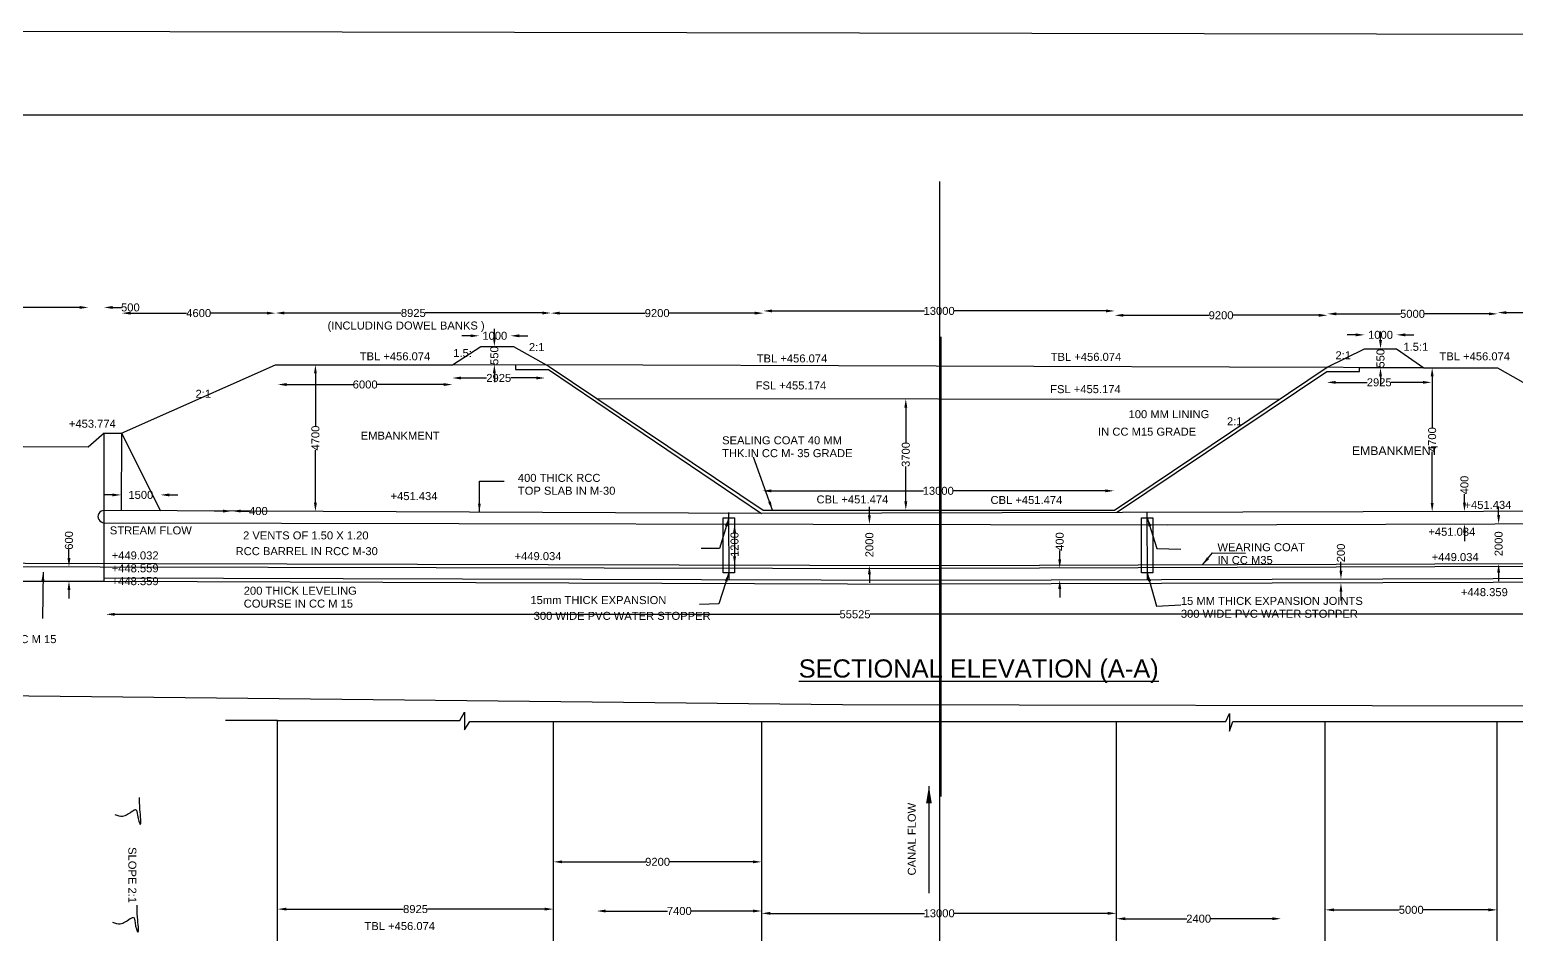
# Model space of a CAD drawing. Header units: millimetres. Extents: x -53233927 to -53208033, y 22136819 to 22151736.
# Drawn here: x -53228275 to -53218057, y 22145516 to 22151736 of the extents above; entities that cross this region are included whole.
import ezdxf

# ---------------------------------------------------------------- set-up
doc = ezdxf.new("R2010")
doc.units = ezdxf.units.MM
doc.header["$MEASUREMENT"] = 0
doc.header["$XCLIPFRAME"] = 0
doc.header["$PDMODE"] = 32
doc.header["$PDSIZE"] = 70
for name, color, linetype in [('DIMENSION', 7, 'Continuous'), ('DIMENSIONS', 7, 'Continuous'), ('DRAWING', 2, 'Continuous'), ('REF', 22, 'Continuous'), ('TEXT', 1, 'Continuous')]:
    doc.layers.add(name, color=color, linetype=linetype)
doc.styles.get("Standard").update_dxf_attribs({"font": 'arial.ttf', "height": 55})
doc.dimstyles.get("Standard").update_dxf_attribs({"dimtxt": 60, "dimasz": 60, "dimexe": 0.18, "dimexo": 0.0625, "dimgap": 0.09, "dimtad": 0, "dimdec": 0, "dimzin": 0, "dimdsep": 46, "dimtxsty": 'Standard', "dimcen": 0.09, "dimse1": 1, "dimse2": 1, "dimadec": 0, "dimazin": 0, "dimtfac": 1, "dimtdec": 0, "dimtofl": 0, "dimtmove": 0, "dimatfit": 3, "dimfxl": 1, "dimtolj": 1, "dimtzin": 0, "dimarcsym": 0})
picture_1 = doc.add_image_def('image1.jpg', size_in_pixel=(7168, 4116))

# ---------------------------------------------------------------- blocks, each defined once
blk = doc.blocks.new('*D55')
at = {"layer": 'Defpoints', "color": 0, "transparency": 16777216}
for p in [(-53227872, 22149826), (-53230104, 22148876), (-53227872, 22148865)]:
    blk.add_point(p, dxfattribs=at)
at = {"layer": 'DIMENSIONS', "color": 0, "lineweight": -2, "transparency": 16777216}
for p, q in [((-53230044, 22149826), (-53229089, 22149826)), ((-53227932, 22149826), (-53228887, 22149826))]:
    blk.add_line(p, q, dxfattribs=at)
at = {"layer": 'DIMENSIONS', "color": 0, "transparency": 16777216}
for points in [[(-53230044, 22149836), (-53230044, 22149816), (-53230104, 22149826)], [(-53227932, 22149836), (-53227932, 22149816), (-53227872, 22149826)]]:
    blk.add_solid(points, dxfattribs=at)
at = {"layer": 'DIMENSIONS', "color": 0, "transparency": 16777216, "insert": (-53228988, 22149826), "char_height": 55, "attachment_point": 5}
blk.add_mtext('\\A1;16200', dxfattribs=at)
blk = doc.blocks.new('*D56')
at = {"layer": 'Defpoints', "color": 0, "transparency": 16777216}
for p in [(-53227764, 22149826), (-53227764, 22148961), (-53227872, 22148865)]:
    blk.add_point(p, dxfattribs=at)
at = {"layer": 'DIMENSIONS', "color": 0, "lineweight": -2, "transparency": 16777216}
for p, q in [((-53227932, 22149826), (-53227992, 22149826)), ((-53227704, 22149826), (-53227644, 22149826))]:
    blk.add_line(p, q, dxfattribs=at)
at = {"layer": 'DIMENSIONS', "color": 0, "transparency": 16777216}
for points in [[(-53227932, 22149836), (-53227932, 22149816), (-53227872, 22149826)], [(-53227704, 22149836), (-53227704, 22149816), (-53227764, 22149826)]]:
    blk.add_solid(points, dxfattribs=at)
at = {"layer": 'DIMENSIONS', "color": 0, "transparency": 16777216, "insert": (-53227583, 22149826), "char_height": 55, "attachment_point": 5}
blk.add_mtext('\\A1;500', dxfattribs=at)
blk = doc.blocks.new('*D57')
at = {"layer": 'Defpoints', "color": 0, "transparency": 16777216}
for p in [(-53227642, 22149795.5), (-53226584.5, 22149802.5), (-53226584.5, 22149787)]:
    blk.add_point(p, dxfattribs=at)
at = {"layer": 'DIMENSIONS', "color": 0, "lineweight": -2, "transparency": 16777216}
for p, q in [((-53227582, 22149787), (-53227196.47779, 22149787)), ((-53226644.5, 22149787), (-53227030.02221, 22149787))]:
    blk.add_line(p, q, dxfattribs=at)
at = {"layer": 'DIMENSIONS', "color": 0, "transparency": 16777216}
for points in [[(-53227582, 22149797), (-53227582, 22149777), (-53227642, 22149787)], [(-53226644.5, 22149797), (-53226644.5, 22149777), (-53226584.5, 22149787)]]:
    blk.add_solid(points, dxfattribs=at)
at = {"layer": 'DIMENSIONS', "color": 0, "transparency": 16777216, "insert": (-53227113.25, 22149787), "char_height": 55, "attachment_point": 5}
blk.add_mtext('\\A1;4600', dxfattribs=at)
blk = doc.blocks.new('*D58')
at = {"layer": 'Defpoints', "color": 0, "transparency": 16777216}
for p in [(-53226584, 22149787), (-53224692, 22149788), (-53224692, 22149787)]:
    blk.add_point(p, dxfattribs=at)
at = {"layer": 'DIMENSIONS', "color": 0, "lineweight": -2, "transparency": 16777216}
for p, q in [((-53226524, 22149788), (-53225721, 22149788)), ((-53224752, 22149788), (-53225556, 22149788))]:
    blk.add_line(p, q, dxfattribs=at)
at = {"layer": 'DIMENSIONS', "color": 0, "transparency": 16777216}
for points in [[(-53226524, 22149798), (-53226524, 22149778), (-53226584, 22149788)], [(-53224752, 22149798), (-53224752, 22149778), (-53224692, 22149788)]]:
    blk.add_solid(points, dxfattribs=at)
at = {"layer": 'DIMENSIONS', "color": 0, "transparency": 16777216, "insert": (-53225638, 22149788), "char_height": 55, "attachment_point": 5}
blk.add_mtext('\\A1;8925', dxfattribs=at)
blk = doc.blocks.new('*D59')
at = {"layer": 'Defpoints', "color": 0, "transparency": 16777216}
for p in [(-53224692, 22149788), (-53223232, 22149788), (-53223232, 22149787)]:
    blk.add_point(p, dxfattribs=at)
at = {"layer": 'DIMENSIONS', "color": 0, "lineweight": -2, "transparency": 16777216}
for p, q in [((-53224632, 22149787), (-53224044, 22149787)), ((-53223292, 22149787), (-53223880, 22149787))]:
    blk.add_line(p, q, dxfattribs=at)
at = {"layer": 'DIMENSIONS', "color": 0, "transparency": 16777216}
for points in [[(-53224632, 22149797), (-53224632, 22149777), (-53224692, 22149787)], [(-53223292, 22149797), (-53223292, 22149777), (-53223232, 22149787)]]:
    blk.add_solid(points, dxfattribs=at)
at = {"layer": 'DIMENSIONS', "color": 0, "transparency": 16777216, "insert": (-53223962, 22149787), "char_height": 55, "attachment_point": 5}
blk.add_mtext('\\A1;9200', dxfattribs=at)
blk = doc.blocks.new('*D60')
at = {"layer": 'Defpoints', "color": 0, "transparency": 16777216}
for p in [(-53223232, 22149788), (-53220817, 22149802), (-53220817, 22149796)]:
    blk.add_point(p, dxfattribs=at)
at = {"layer": 'DIMENSIONS', "color": 0, "lineweight": -2, "transparency": 16777216}
for p, q in [((-53223172, 22149802), (-53222125, 22149802)), ((-53220877, 22149802), (-53221924, 22149802))]:
    blk.add_line(p, q, dxfattribs=at)
at = {"layer": 'DIMENSIONS', "color": 0, "transparency": 16777216}
for points in [[(-53223172, 22149812), (-53223172, 22149792), (-53223232, 22149802)], [(-53220877, 22149812), (-53220877, 22149792), (-53220817, 22149802)]]:
    blk.add_solid(points, dxfattribs=at)
at = {"layer": 'DIMENSIONS', "color": 0, "transparency": 16777216, "insert": (-53222024, 22149802), "char_height": 55, "attachment_point": 5}
blk.add_mtext('\\A1;13000', dxfattribs=at)
blk = doc.blocks.new('*D61')
at = {"layer": 'Defpoints', "color": 0, "transparency": 16777216}
for p in [(-53220817, 22149802), (-53219354, 22149802), (-53219354, 22149772)]:
    blk.add_point(p, dxfattribs=at)
at = {"layer": 'DIMENSIONS', "color": 0, "lineweight": -2, "transparency": 16777216}
for p, q in [((-53220757, 22149772), (-53220168, 22149772)), ((-53219414, 22149772), (-53220003, 22149772))]:
    blk.add_line(p, q, dxfattribs=at)
at = {"layer": 'DIMENSIONS', "color": 0, "transparency": 16777216}
for points in [[(-53220757, 22149782), (-53220757, 22149762), (-53220817, 22149772)], [(-53219414, 22149782), (-53219414, 22149762), (-53219354, 22149772)]]:
    blk.add_solid(points, dxfattribs=at)
at = {"layer": 'DIMENSIONS', "color": 0, "transparency": 16777216, "insert": (-53220086, 22149772), "char_height": 55, "attachment_point": 5}
blk.add_mtext('\\A1;9200', dxfattribs=at)
blk = doc.blocks.new('*D62')
at = {"layer": 'Defpoints', "color": 0, "transparency": 16777216}
for p in [(-53219354, 22149772), (-53218185, 22149782), (-53218185, 22149772)]:
    blk.add_point(p, dxfattribs=at)
at = {"layer": 'DIMENSIONS', "color": 0, "lineweight": -2, "transparency": 16777216}
for p, q in [((-53219294, 22149782), (-53218852, 22149782)), ((-53218245, 22149782), (-53218687, 22149782))]:
    blk.add_line(p, q, dxfattribs=at)
at = {"layer": 'DIMENSIONS', "color": 0, "transparency": 16777216}
for points in [[(-53219294, 22149792), (-53219294, 22149772), (-53219354, 22149782)], [(-53218245, 22149792), (-53218245, 22149772), (-53218185, 22149782)]]:
    blk.add_solid(points, dxfattribs=at)
at = {"layer": 'DIMENSIONS', "color": 0, "transparency": 16777216, "insert": (-53218770, 22149782), "char_height": 55, "attachment_point": 5}
blk.add_mtext('\\A1;5000', dxfattribs=at)
blk = doc.blocks.new('*D63')
at = {"layer": 'Defpoints', "color": 0, "transparency": 16777216}
for p in [(-53217577.5, 22149790.5), (-53218185, 22149782), (-53217577.5, 22149782)]:
    blk.add_point(p, dxfattribs=at)
at = {"layer": 'DIMENSIONS', "color": 0, "lineweight": -2, "transparency": 16777216}
for p, q in [((-53218125, 22149790.5), (-53217964.47779, 22149790.5)), ((-53217637.5, 22149790.5), (-53217798.02221, 22149790.5))]:
    blk.add_line(p, q, dxfattribs=at)
at = {"layer": 'DIMENSIONS', "color": 0, "transparency": 16777216}
for points in [[(-53218125, 22149800.5), (-53218125, 22149780.5), (-53218185, 22149790.5)], [(-53217637.5, 22149800.5), (-53217637.5, 22149780.5), (-53217577.5, 22149790.5)]]:
    blk.add_solid(points, dxfattribs=at)
at = {"layer": 'DIMENSIONS', "color": 0, "transparency": 16777216, "insert": (-53217881.25, 22149790.5), "char_height": 55, "attachment_point": 5}
blk.add_mtext('\\A1;4600', dxfattribs=at)
blk = doc.blocks.new('*D67')
at = {"layer": 'Defpoints', "color": 0, "transparency": 16777216}
for p in [(-53219358, 22149386), (-53218639, 22149386), (-53218639, 22149311)]:
    blk.add_point(p, dxfattribs=at)
at = {"layer": 'DIMENSIONS', "color": 0, "lineweight": -2, "transparency": 16777216}
for p, q in [((-53219298, 22149311), (-53219082, 22149311)), ((-53218699, 22149311), (-53218916, 22149311))]:
    blk.add_line(p, q, dxfattribs=at)
at = {"layer": 'DIMENSIONS', "color": 0, "transparency": 16777216}
for points in [[(-53219298, 22149321), (-53219298, 22149301), (-53219358, 22149311)], [(-53218699, 22149321), (-53218699, 22149301), (-53218639, 22149311)]]:
    blk.add_solid(points, dxfattribs=at)
at = {"layer": 'DIMENSIONS', "color": 0, "transparency": 16777216, "insert": (-53218999, 22149311), "char_height": 55, "attachment_point": 5}
blk.add_mtext('\\A1;2925', dxfattribs=at)
blk = doc.blocks.new('*D68')
at = {"layer": 'Defpoints', "color": 0, "transparency": 16777216}
for p in [(-53218990, 22149541.5), (-53218990, 22149411.5), (-53218990, 22149411.5)]:
    blk.add_point(p, dxfattribs=at)
at = {"layer": 'DIMENSIONS', "color": 0, "lineweight": -2, "transparency": 16777216}
for p, q in [((-53218990, 22149601.5), (-53218990, 22149661.5)), ((-53218990, 22149351.5), (-53218990, 22149291.5))]:
    blk.add_line(p, q, dxfattribs=at)
at = {"layer": 'DIMENSIONS', "color": 0, "transparency": 16777216}
for points in [[(-53219000, 22149601.5), (-53218980, 22149601.5), (-53218990, 22149541.5)], [(-53219000, 22149351.5), (-53218980, 22149351.5), (-53218990, 22149411.5)]]:
    blk.add_solid(points, dxfattribs=at)
at = {"layer": 'DIMENSIONS', "color": 0, "transparency": 16777216, "insert": (-53218990, 22149476.5), "char_height": 55, "attachment_point": 5, "rotation": 90}
blk.add_mtext('\\A1;550', dxfattribs=at)
blk = doc.blocks.new('*D69')
at = {"layer": 'Defpoints', "color": 0, "transparency": 16777216}
for p in [(-53218880, 22149637.5), (-53219100, 22149541.5), (-53218880, 22149541.5)]:
    blk.add_point(p, dxfattribs=at)
at = {"layer": 'DIMENSIONS', "color": 0, "lineweight": -2, "transparency": 16777216}
for p, q in [((-53219160, 22149637.5), (-53219220, 22149637.5)), ((-53218820, 22149637.5), (-53218760, 22149637.5))]:
    blk.add_line(p, q, dxfattribs=at)
at = {"layer": 'DIMENSIONS', "color": 0, "transparency": 16777216}
for points in [[(-53219160, 22149647.5), (-53219160, 22149627.5), (-53219100, 22149637.5)], [(-53218820, 22149647.5), (-53218820, 22149627.5), (-53218880, 22149637.5)]]:
    blk.add_solid(points, dxfattribs=at)
at = {"layer": 'DIMENSIONS', "color": 0, "transparency": 16777216, "insert": (-53218990, 22149637.5), "char_height": 55, "attachment_point": 5}
blk.add_mtext('\\A1;1000', dxfattribs=at)
blk = doc.blocks.new('*D70')
at = {"layer": 'Defpoints', "color": 0, "transparency": 16777216}
for p in [(-53218638, 22149412), (-53218635, 22148422), (-53218635, 22148422)]:
    blk.add_point(p, dxfattribs=at)
at = {"layer": 'DIMENSIONS', "color": 0, "lineweight": -2, "transparency": 16777216}
for p, q in [((-53218635, 22149352), (-53218635, 22149000)), ((-53218635, 22148482), (-53218635, 22148834))]:
    blk.add_line(p, q, dxfattribs=at)
at = {"layer": 'DIMENSIONS', "color": 0, "transparency": 16777216}
for points in [[(-53218645, 22149352), (-53218625, 22149352), (-53218635, 22149412)], [(-53218645, 22148482), (-53218625, 22148482), (-53218635, 22148422)]]:
    blk.add_solid(points, dxfattribs=at)
at = {"layer": 'DIMENSIONS', "color": 0, "transparency": 16777216, "insert": (-53218635, 22148917), "char_height": 55, "attachment_point": 5, "rotation": 90}
blk.add_mtext('\\A1;4700', dxfattribs=at)
blk = doc.blocks.new('*D71')
at = {"layer": 'Defpoints', "color": 0, "transparency": 16777216}
for p in [(-53218413, 22148423), (-53218413, 22148423), (-53218410, 22148338)]:
    blk.add_point(p, dxfattribs=at)
at = {"layer": 'DIMENSIONS', "color": 0, "lineweight": -2, "transparency": 16777216}
for p, q in [((-53218413, 22148483), (-53218413, 22148543)), ((-53218413, 22148278), (-53218413, 22148218))]:
    blk.add_line(p, q, dxfattribs=at)
at = {"layer": 'DIMENSIONS', "color": 0, "transparency": 16777216}
for points in [[(-53218423, 22148483), (-53218403, 22148483), (-53218413, 22148423)], [(-53218423, 22148278), (-53218403, 22148278), (-53218413, 22148338)]]:
    blk.add_solid(points, dxfattribs=at)
at = {"layer": 'DIMENSIONS', "color": 0, "transparency": 16777216, "insert": (-53218413, 22148605), "char_height": 55, "attachment_point": 5, "rotation": 90}
blk.add_mtext('\\A1;400', dxfattribs=at)
blk = doc.blocks.new('*D72')
at = {"layer": 'Defpoints', "color": 0, "transparency": 16777216}
for p in [(-53218171, 22148338), (-53218178, 22148063), (-53218170, 22148063)]:
    blk.add_point(p, dxfattribs=at)
at = {"layer": 'DIMENSIONS', "color": 0, "lineweight": -2, "transparency": 16777216}
for p, q in [((-53218178, 22148398), (-53218178, 22148458)), ((-53218178, 22148003), (-53218178, 22147943))]:
    blk.add_line(p, q, dxfattribs=at)
at = {"layer": 'DIMENSIONS', "color": 0, "transparency": 16777216}
for points in [[(-53218188, 22148398), (-53218168, 22148398), (-53218178, 22148338)], [(-53218188, 22148003), (-53218168, 22148003), (-53218178, 22148063)]]:
    blk.add_solid(points, dxfattribs=at)
at = {"layer": 'DIMENSIONS', "color": 0, "transparency": 16777216, "insert": (-53218178, 22148201), "char_height": 55, "attachment_point": 5, "rotation": 90}
blk.add_mtext('\\A1;2000', dxfattribs=at)
blk = doc.blocks.new('*D80')
at = {"layer": 'Defpoints', "color": 0, "transparency": 16777216}
for p in [(-53219262, 22147957), (-53219262, 22147957), (-53219261, 22147932)]:
    blk.add_point(p, dxfattribs=at)
at = {"layer": 'DIMENSIONS', "color": 0, "lineweight": -2, "transparency": 16777216}
for p, q in [((-53219262, 22148017), (-53219262, 22148077)), ((-53219262, 22147872), (-53219262, 22147812))]:
    blk.add_line(p, q, dxfattribs=at)
at = {"layer": 'DIMENSIONS', "color": 0, "transparency": 16777216}
for points in [[(-53219272, 22148017), (-53219252, 22148017), (-53219262, 22147957)], [(-53219272, 22147872), (-53219252, 22147872), (-53219262, 22147932)]]:
    blk.add_solid(points, dxfattribs=at)
at = {"layer": 'DIMENSIONS', "color": 0, "transparency": 16777216, "insert": (-53219262, 22148138), "char_height": 55, "attachment_point": 5, "rotation": 90}
blk.add_mtext('\\A1;200', dxfattribs=at)
blk = doc.blocks.new('*D81')
at = {"layer": 'Defpoints', "color": 0, "transparency": 16777216}
for p in [(-53221205, 22148034), (-53221205, 22147951), (-53221195, 22148034)]:
    blk.add_point(p, dxfattribs=at)
at = {"layer": 'DIMENSIONS', "color": 0, "lineweight": -2, "transparency": 16777216}
for p, q in [((-53221195, 22148094), (-53221195, 22148154)), ((-53221195, 22147891), (-53221195, 22147831))]:
    blk.add_line(p, q, dxfattribs=at)
at = {"layer": 'DIMENSIONS', "color": 0, "transparency": 16777216}
for points in [[(-53221205, 22148094), (-53221185, 22148094), (-53221195, 22148034)], [(-53221205, 22147891), (-53221185, 22147891), (-53221195, 22147951)]]:
    blk.add_solid(points, dxfattribs=at)
at = {"layer": 'DIMENSIONS', "color": 0, "transparency": 16777216, "insert": (-53221195, 22148216), "char_height": 55, "attachment_point": 5, "rotation": 90}
blk.add_mtext('\\A1;400', dxfattribs=at)
blk = doc.blocks.new('*D82')
at = {"layer": 'Defpoints', "color": 0, "transparency": 16777216}
for p in [(-53222514, 22148336), (-53222503, 22148336), (-53222515, 22148052)]:
    blk.add_point(p, dxfattribs=at)
at = {"layer": 'DIMENSIONS', "color": 0, "lineweight": -2, "transparency": 16777216}
for p, q in [((-53222503, 22148396), (-53222503, 22148456)), ((-53222503, 22147992), (-53222503, 22147932))]:
    blk.add_line(p, q, dxfattribs=at)
at = {"layer": 'DIMENSIONS', "color": 0, "transparency": 16777216}
for points in [[(-53222513, 22148396), (-53222493, 22148396), (-53222503, 22148336)], [(-53222513, 22147992), (-53222493, 22147992), (-53222503, 22148052)]]:
    blk.add_solid(points, dxfattribs=at)
at = {"layer": 'DIMENSIONS', "color": 0, "transparency": 16777216, "insert": (-53222503, 22148194), "char_height": 55, "attachment_point": 5, "rotation": 90}
blk.add_mtext('\\A1;2000', dxfattribs=at)
blk = doc.blocks.new('*D83')
at = {"layer": 'Defpoints', "color": 0, "transparency": 16777216}
for p in [(-53223430, 22148338), (-53223430, 22148054), (-53223430, 22148054)]:
    blk.add_point(p, dxfattribs=at)
at = {"layer": 'DIMENSIONS', "color": 0, "lineweight": -2, "transparency": 16777216}
for p, q in [((-53223430, 22148278), (-53223430, 22148275)), ((-53223430, 22148114), (-53223430, 22148116))]:
    blk.add_line(p, q, dxfattribs=at)
at = {"layer": 'DIMENSIONS', "color": 0, "transparency": 16777216}
for points in [[(-53223440, 22148278), (-53223420, 22148278), (-53223430, 22148338)], [(-53223440, 22148114), (-53223420, 22148114), (-53223430, 22148054)]]:
    blk.add_solid(points, dxfattribs=at)
at = {"layer": 'DIMENSIONS', "color": 0, "transparency": 16777216, "insert": (-53223430, 22148196), "char_height": 55, "attachment_point": 5, "rotation": 90}
blk.add_mtext('\\A1;1200', dxfattribs=at)
blk = doc.blocks.new('*D84')
at = {"layer": 'Defpoints', "color": 0, "transparency": 16777216}
for p in [(-53222266, 22149198), (-53222266, 22148433), (-53222253, 22148433)]:
    blk.add_point(p, dxfattribs=at)
at = {"layer": 'DIMENSIONS', "color": 0, "lineweight": -2, "transparency": 16777216}
for p, q in [((-53222253, 22149138), (-53222253, 22148897)), ((-53222253, 22148493), (-53222253, 22148733))]:
    blk.add_line(p, q, dxfattribs=at)
at = {"layer": 'DIMENSIONS', "color": 0, "transparency": 16777216}
for points in [[(-53222263, 22149138), (-53222243, 22149138), (-53222253, 22149198)], [(-53222263, 22148493), (-53222243, 22148493), (-53222253, 22148433)]]:
    blk.add_solid(points, dxfattribs=at)
at = {"layer": 'DIMENSIONS', "color": 0, "transparency": 16777216, "insert": (-53222253, 22148815), "char_height": 55, "attachment_point": 5, "rotation": 90}
blk.add_mtext('\\A1;3700', dxfattribs=at)
blk = doc.blocks.new('*D85')
at = {"layer": 'Defpoints', "color": 0, "transparency": 16777216}
for p in [(-53220822, 22148565), (-53220822, 22148562), (-53223238, 22148552)]:
    blk.add_point(p, dxfattribs=at)
at = {"layer": 'DIMENSIONS', "color": 0, "lineweight": -2, "transparency": 16777216}
for p, q in [((-53223178, 22148565), (-53222131, 22148565)), ((-53220882, 22148565), (-53221929, 22148565))]:
    blk.add_line(p, q, dxfattribs=at)
at = {"layer": 'DIMENSIONS', "color": 0, "transparency": 16777216}
for points in [[(-53223178, 22148575), (-53223178, 22148555), (-53223238, 22148565)], [(-53220882, 22148575), (-53220882, 22148555), (-53220822, 22148565)]]:
    blk.add_solid(points, dxfattribs=at)
at = {"layer": 'DIMENSIONS', "color": 0, "transparency": 16777216, "insert": (-53222030, 22148565), "char_height": 55, "attachment_point": 5}
blk.add_mtext('\\A1;13000', dxfattribs=at)
blk = doc.blocks.new('*D86')
at = {"layer": 'Defpoints', "color": 0, "transparency": 16777216}
for p in [(-53225370, 22149432), (-53224732, 22149435), (-53224732, 22149341)]:
    blk.add_point(p, dxfattribs=at)
at = {"layer": 'DIMENSIONS', "color": 0, "lineweight": -2, "transparency": 16777216}
for p, q in [((-53225310, 22149341), (-53225134, 22149341)), ((-53224792, 22149341), (-53224968, 22149341))]:
    blk.add_line(p, q, dxfattribs=at)
at = {"layer": 'DIMENSIONS', "color": 0, "transparency": 16777216}
for points in [[(-53225310, 22149351), (-53225310, 22149331), (-53225370, 22149341)], [(-53224792, 22149351), (-53224792, 22149331), (-53224732, 22149341)]]:
    blk.add_solid(points, dxfattribs=at)
at = {"layer": 'DIMENSIONS', "color": 0, "transparency": 16777216, "insert": (-53225051, 22149341), "char_height": 55, "attachment_point": 5}
blk.add_mtext('\\A1;2925', dxfattribs=at)
blk = doc.blocks.new('*D87')
at = {"layer": 'Defpoints', "color": 0, "transparency": 16777216}
for p in [(-53225062, 22149558), (-53225081, 22149433), (-53225062, 22149433)]:
    blk.add_point(p, dxfattribs=at)
at = {"layer": 'DIMENSIONS', "color": 0, "lineweight": -2, "transparency": 16777216}
for p, q in [((-53225081, 22149618), (-53225081, 22149678)), ((-53225081, 22149373), (-53225081, 22149313))]:
    blk.add_line(p, q, dxfattribs=at)
at = {"layer": 'DIMENSIONS', "color": 0, "transparency": 16777216}
for points in [[(-53225091, 22149618), (-53225071, 22149618), (-53225081, 22149558)], [(-53225091, 22149373), (-53225071, 22149373), (-53225081, 22149433)]]:
    blk.add_solid(points, dxfattribs=at)
at = {"layer": 'DIMENSIONS', "color": 0, "transparency": 16777216, "insert": (-53225081, 22149495), "char_height": 55, "attachment_point": 5, "rotation": 90}
blk.add_mtext('\\A1;550', dxfattribs=at)
blk = doc.blocks.new('*D88')
at = {"layer": 'Defpoints', "color": 0, "transparency": 16777216}
for p in [(-53224970, 22149631), (-53225185, 22149551), (-53224970, 22149558)]:
    blk.add_point(p, dxfattribs=at)
at = {"layer": 'DIMENSIONS', "color": 0, "lineweight": -2, "transparency": 16777216}
for p, q in [((-53225245, 22149631), (-53225305, 22149631)), ((-53224910, 22149631), (-53224850, 22149631))]:
    blk.add_line(p, q, dxfattribs=at)
at = {"layer": 'DIMENSIONS', "color": 0, "transparency": 16777216}
for points in [[(-53225245, 22149641), (-53225245, 22149621), (-53225185, 22149631)], [(-53224910, 22149641), (-53224910, 22149621), (-53224970, 22149631)]]:
    blk.add_solid(points, dxfattribs=at)
at = {"layer": 'DIMENSIONS', "color": 0, "transparency": 16777216, "insert": (-53225078, 22149631), "char_height": 55, "attachment_point": 5}
blk.add_mtext('\\A1;1000', dxfattribs=at)
blk = doc.blocks.new('*D89')
at = {"layer": 'Defpoints', "color": 0, "transparency": 16777216}
for p in [(-53226569, 22149296), (-53226569, 22149296), (-53225370, 22149341)]:
    blk.add_point(p, dxfattribs=at)
at = {"layer": 'DIMENSIONS', "color": 0, "lineweight": -2, "transparency": 16777216}
for p, q in [((-53226509, 22149296), (-53226052, 22149296)), ((-53225430, 22149296), (-53225887, 22149296))]:
    blk.add_line(p, q, dxfattribs=at)
at = {"layer": 'DIMENSIONS', "color": 0, "transparency": 16777216}
for points in [[(-53226509, 22149306), (-53226509, 22149286), (-53226569, 22149296)], [(-53225430, 22149306), (-53225430, 22149286), (-53225370, 22149296)]]:
    blk.add_solid(points, dxfattribs=at)
at = {"layer": 'DIMENSIONS', "color": 0, "transparency": 16777216, "insert": (-53225969, 22149296), "char_height": 55, "attachment_point": 5}
blk.add_mtext('\\A1;6000', dxfattribs=at)
blk = doc.blocks.new('*D90')
at = {"layer": 'Defpoints', "color": 0, "transparency": 16777216}
for p in [(-53226306, 22149432), (-53226311, 22148423), (-53226311, 22148423)]:
    blk.add_point(p, dxfattribs=at)
at = {"layer": 'DIMENSIONS', "color": 0, "lineweight": -2, "transparency": 16777216}
for p, q in [((-53226311, 22149372), (-53226311, 22149011)), ((-53226311, 22148483), (-53226311, 22148844))]:
    blk.add_line(p, q, dxfattribs=at)
at = {"layer": 'DIMENSIONS', "color": 0, "transparency": 16777216}
for points in [[(-53226321, 22149372), (-53226301, 22149372), (-53226311, 22149432)], [(-53226321, 22148483), (-53226301, 22148483), (-53226311, 22148423)]]:
    blk.add_solid(points, dxfattribs=at)
at = {"layer": 'DIMENSIONS', "color": 0, "transparency": 16777216, "insert": (-53226311, 22148928), "char_height": 55, "attachment_point": 5, "rotation": 90}
blk.add_mtext('\\A1;4700', dxfattribs=at)
blk = doc.blocks.new('*D91')
at = {"layer": 'Defpoints', "color": 0, "transparency": 16777216}
for p in [(-53226885, 22148426), (-53226885, 22148426), (-53226886, 22148344)]:
    blk.add_point(p, dxfattribs=at)
at = {"layer": 'DIMENSIONS', "color": 0, "lineweight": -2, "transparency": 16777216}
for p, q in [((-53226946, 22148426), (-53227006, 22148426)), ((-53226825, 22148426), (-53226765, 22148426))]:
    blk.add_line(p, q, dxfattribs=at)
at = {"layer": 'DIMENSIONS', "color": 0, "transparency": 16777216}
for points in [[(-53226946, 22148436), (-53226946, 22148416), (-53226886, 22148426)], [(-53226825, 22148436), (-53226825, 22148416), (-53226885, 22148426)]]:
    blk.add_solid(points, dxfattribs=at)
at = {"layer": 'DIMENSIONS', "color": 0, "transparency": 16777216, "insert": (-53226703, 22148426), "char_height": 55, "attachment_point": 5}
blk.add_mtext('\\A1;400', dxfattribs=at)
blk = doc.blocks.new('*D92')
at = {"layer": 'Defpoints', "color": 0, "transparency": 16777216}
for p in [(-53227376, 22148537), (-53227647, 22148429), (-53227376, 22148429)]:
    blk.add_point(p, dxfattribs=at)
at = {"layer": 'DIMENSIONS', "color": 0, "lineweight": -2, "transparency": 16777216}
for p, q in [((-53227707, 22148537), (-53227767, 22148537)), ((-53227316, 22148537), (-53227256, 22148537))]:
    blk.add_line(p, q, dxfattribs=at)
at = {"layer": 'DIMENSIONS', "color": 0, "transparency": 16777216}
for points in [[(-53227707, 22148547), (-53227707, 22148527), (-53227647, 22148537)], [(-53227316, 22148547), (-53227316, 22148527), (-53227376, 22148537)]]:
    blk.add_solid(points, dxfattribs=at)
at = {"layer": 'DIMENSIONS', "color": 0, "transparency": 16777216, "insert": (-53227511, 22148537), "char_height": 55, "attachment_point": 5}
blk.add_mtext('\\A1;1500', dxfattribs=at)
blk = doc.blocks.new('*D93')
at = {"layer": 'Defpoints', "color": 0, "transparency": 16777216}
for p in [(-53228041, 22148043), (-53228005, 22148043), (-53228042, 22147944)]:
    blk.add_point(p, dxfattribs=at)
at = {"layer": 'DIMENSIONS', "color": 0, "lineweight": -2, "transparency": 16777216}
for p, q in [((-53228005, 22148103), (-53228005, 22148163)), ((-53228005, 22147884), (-53228005, 22147824))]:
    blk.add_line(p, q, dxfattribs=at)
at = {"layer": 'DIMENSIONS', "color": 0, "transparency": 16777216}
for points in [[(-53228015, 22148103), (-53227995, 22148103), (-53228005, 22148043)], [(-53228015, 22147884), (-53227995, 22147884), (-53228005, 22147944)]]:
    blk.add_solid(points, dxfattribs=at)
at = {"layer": 'DIMENSIONS', "color": 0, "transparency": 16777216, "insert": (-53228005, 22148224), "char_height": 55, "attachment_point": 5, "rotation": 90}
blk.add_mtext('\\A1;600', dxfattribs=at)
blk = doc.blocks.new('*D97')
at = {"layer": 'Defpoints', "color": 0, "transparency": 16777216}
for p in [(-53227751, 22147716), (-53227751, 22147646), (-53217453, 22147643)]:
    blk.add_point(p, dxfattribs=at)
at = {"layer": 'DIMENSIONS', "color": 0, "lineweight": -2, "transparency": 16777216}
for p, q in [((-53227691, 22147716), (-53222706, 22147716)), ((-53217513, 22147716), (-53222498, 22147716))]:
    blk.add_line(p, q, dxfattribs=at)
at = {"layer": 'DIMENSIONS', "color": 0, "transparency": 16777216}
for points in [[(-53227691, 22147726), (-53227691, 22147706), (-53227751, 22147716)], [(-53217513, 22147726), (-53217513, 22147706), (-53217453, 22147716)]]:
    blk.add_solid(points, dxfattribs=at)
at = {"layer": 'DIMENSIONS', "color": 0, "transparency": 16777216, "insert": (-53222602, 22147716), "char_height": 55, "attachment_point": 5}
blk.add_mtext('\\A1;55525', dxfattribs=at)
blk = doc.blocks.new('*D105')
at = {"layer": 'Defpoints', "color": 0, "transparency": 16777216}
for p in [(-53219370, 22145684), (-53219370, 22145678), (-53218188, 22145678)]:
    blk.add_point(p, dxfattribs=at)
at = {"layer": 'DIMENSIONS', "color": 0, "lineweight": -2, "transparency": 16777216}
for p, q in [((-53219310, 22145684), (-53218861, 22145684)), ((-53218248, 22145684), (-53218697, 22145684))]:
    blk.add_line(p, q, dxfattribs=at)
at = {"layer": 'DIMENSIONS', "color": 0, "transparency": 16777216}
for points in [[(-53219310, 22145694), (-53219310, 22145674), (-53219370, 22145684)], [(-53218248, 22145694), (-53218248, 22145674), (-53218188, 22145684)]]:
    blk.add_solid(points, dxfattribs=at)
at = {"layer": 'DIMENSIONS', "color": 0, "transparency": 16777216, "insert": (-53218779, 22145684), "char_height": 55, "attachment_point": 5}
blk.add_mtext('\\A1;5000', dxfattribs=at)
blk = doc.blocks.new('*D106')
at = {"layer": 'Defpoints', "color": 0, "transparency": 16777216}
for p in [(-53220805, 22145670), (-53220805, 22145623), (-53219674, 22145670)]:
    blk.add_point(p, dxfattribs=at)
at = {"layer": 'DIMENSIONS', "color": 0, "lineweight": -2, "transparency": 16777216}
for p, q in [((-53220745, 22145623), (-53220322, 22145623)), ((-53219734, 22145623), (-53220157, 22145623))]:
    blk.add_line(p, q, dxfattribs=at)
at = {"layer": 'DIMENSIONS', "color": 0, "transparency": 16777216}
for points in [[(-53220745, 22145633), (-53220745, 22145613), (-53220805, 22145623)], [(-53219734, 22145633), (-53219734, 22145613), (-53219674, 22145623)]]:
    blk.add_solid(points, dxfattribs=at)
at = {"layer": 'DIMENSIONS', "color": 0, "transparency": 16777216, "insert": (-53220240, 22145623), "char_height": 55, "attachment_point": 5}
blk.add_mtext('\\A1;2400', dxfattribs=at)
blk = doc.blocks.new('*D107')
at = {"layer": 'Defpoints', "color": 0, "transparency": 16777216}
for p in [(-53223244, 22145660), (-53223244, 22145623), (-53220805, 22145623)]:
    blk.add_point(p, dxfattribs=at)
at = {"layer": 'DIMENSIONS', "color": 0, "lineweight": -2, "transparency": 16777216}
for p, q in [((-53223184, 22145660), (-53222125, 22145660)), ((-53220865, 22145660), (-53221924, 22145660))]:
    blk.add_line(p, q, dxfattribs=at)
at = {"layer": 'DIMENSIONS', "color": 0, "transparency": 16777216}
for points in [[(-53223184, 22145670), (-53223184, 22145650), (-53223244, 22145660)], [(-53220865, 22145670), (-53220865, 22145650), (-53220805, 22145660)]]:
    blk.add_solid(points, dxfattribs=at)
at = {"layer": 'DIMENSIONS', "color": 0, "transparency": 16777216, "insert": (-53222024, 22145660), "char_height": 55, "attachment_point": 5}
blk.add_mtext('\\A1;13000', dxfattribs=at)
blk = doc.blocks.new('*D108')
at = {"layer": 'Defpoints', "color": 0, "transparency": 16777216}
for p in [(-53226571, 22145690), (-53226571, 22145689), (-53224675, 22145690)]:
    blk.add_point(p, dxfattribs=at)
at = {"layer": 'DIMENSIONS', "color": 0, "lineweight": -2, "transparency": 16777216}
for p, q in [((-53226511, 22145689), (-53225705, 22145689)), ((-53224735, 22145689), (-53225540, 22145689))]:
    blk.add_line(p, q, dxfattribs=at)
at = {"layer": 'DIMENSIONS', "color": 0, "transparency": 16777216}
for points in [[(-53226511, 22145699), (-53226511, 22145679), (-53226571, 22145689)], [(-53224735, 22145699), (-53224735, 22145679), (-53224675, 22145689)]]:
    blk.add_solid(points, dxfattribs=at)
at = {"layer": 'DIMENSIONS', "color": 0, "transparency": 16777216, "insert": (-53225623, 22145689), "char_height": 55, "attachment_point": 5}
blk.add_mtext('\\A1;8925', dxfattribs=at)
blk = doc.blocks.new('*D185')
at = {"layer": 'Defpoints', "color": 0, "transparency": 16777216}
for p in [(-53223244, 22146014), (-53224675, 22146004), (-53223244, 22145978)]:
    blk.add_point(p, dxfattribs=at)
at = {"layer": 'DIMENSION', "color": 0, "lineweight": -2, "transparency": 16777216}
for p, q in [((-53224615, 22146014), (-53224041, 22146014)), ((-53223304, 22146014), (-53223877, 22146014))]:
    blk.add_line(p, q, dxfattribs=at)
at = {"layer": 'DIMENSION', "color": 0, "transparency": 16777216}
for points in [[(-53224615, 22146024), (-53224615, 22146004), (-53224675, 22146014)], [(-53223304, 22146024), (-53223304, 22146004), (-53223244, 22146014)]]:
    blk.add_solid(points, dxfattribs=at)
at = {"layer": 'DIMENSION', "color": 0, "transparency": 16777216, "insert": (-53223959, 22146014), "char_height": 55, "attachment_point": 5}
blk.add_mtext('\\A1;9200', dxfattribs=at)
blk = doc.blocks.new('*D186')
at = {"layer": 'Defpoints', "color": 0, "transparency": 16777216}
for p in [(-53224377, 22145676), (-53223244, 22145676), (-53223244, 22145676)]:
    blk.add_point(p, dxfattribs=at)
at = {"layer": 'DIMENSION', "color": 0, "lineweight": -2, "transparency": 16777216}
for p, q in [((-53224317, 22145676), (-53223892, 22145676)), ((-53223304, 22145676), (-53223728, 22145676))]:
    blk.add_line(p, q, dxfattribs=at)
at = {"layer": 'DIMENSION', "color": 0, "transparency": 16777216}
for points in [[(-53224317, 22145686), (-53224317, 22145666), (-53224377, 22145676)], [(-53223304, 22145686), (-53223304, 22145666), (-53223244, 22145676)]]:
    blk.add_solid(points, dxfattribs=at)
at = {"layer": 'DIMENSION', "color": 0, "transparency": 16777216, "insert": (-53223810, 22145676), "char_height": 55, "attachment_point": 5}
blk.add_mtext('\\A1;7400', dxfattribs=at)

msp = doc.modelspace()

# ---------------------------------------------------------------- linework, layer by layer
at = {"layer": 'DIMENSION', "color": 0}
msp.add_lwpolyline([(-53208607, 22137171), (-53233735, 22137171), (-53233735, 22151151.5), (-53208607, 22151151.5)], close=True, dxfattribs=at)
for points in [[(-53227690, 22146340.5), (-53227636, 22146328.5), (-53227567, 22146364.5), (-53227547, 22146373), (-53227534.5, 22146334.5), (-53227514.5, 22146272), (-53227517, 22146374), (-53227520.5, 22146456.5)], [(-53227706.5, 22145600), (-53227652.5, 22145588), (-53227583.5, 22145624), (-53227563.5, 22145632.5), (-53227551, 22145594), (-53227531, 22145531.5), (-53227533.5, 22145633.5), (-53227537, 22145716)]]:
    msp.add_spline(points, degree=3, dxfattribs=at)
at = {"layer": 'DRAWING', "color": 0}
for points in [[(-53222018.7, 22142225), (-53222018.7, 22150692)], [(-53222012.5, 22149624), (-53222012.5, 22146462.5)], [(-53229960, 22147943.5), (-53227763.5, 22147943.5), (-53227763.5, 22148961), (-53227644.5, 22148961), (-53226586, 22149432), (-53225369.5, 22149432), (-53225175, 22149557.5), (-53224949.5, 22149557.5), (-53224704.5, 22149419.5), (-53223234.5, 22148432.5), (-53220818, 22148432.5), (-53219356.5, 22149414.5), (-53219100, 22149541.5), (-53218880, 22149541.5), (-53218693, 22149411.5), (-53218186, 22149411.5), (-53217573.5, 22149065), (-53217453.5, 22149065), (-53217175, 22148952.5), (-53214764.5, 22148952.5), (-53214225, 22148524.5), (-53213241.5, 22148524.5)], [(-53225369.5, 22149432), (-53224731.9, 22149434.9)], [(-53224731.9, 22149434.9), (-53219356.5, 22149414.5)], [(-53220804, 22148416), (-53219358.5, 22149386.5), (-53219133.5, 22149386.5), (-53219133.5, 22149412), (-53219356.5, 22149414.5)], [(-53218693, 22149411.5), (-53219133.5, 22149411.5)], [(-53224377.5, 22149200), (-53219682.4, 22149195.6)], [(-53227763.5, 22148961), (-53227872, 22148865), (-53230104.5, 22148876)], [(-53227644.5, 22148961), (-53227647, 22148429.5)], [(-53227644.5, 22148961), (-53227375.5, 22148428.2)], [(-53223467.8, 22147952.5), (-53223469.2, 22148416.6)], [(-53220592, 22147952.5), (-53220593.4, 22148416.6)], [(-53222014, 22148050.5), (-53230104.5, 22148070.5)], [(-53215898, 22148070), (-53222014, 22148050.5)], [(-53215898, 22148051), (-53222014, 22148031.5)], [(-53230104.5, 22148047.5), (-53222014, 22148031.5)], [(-53222013.7, 22147948), (-53227763.5, 22147965)], [(-53217454, 22147962.5), (-53222014, 22147948)], [(-53227763.5, 22147943.5), (-53222014, 22147923.5)], [(-53217454, 22147938), (-53222014, 22147923.5)], [(-53226570.7, 22146986.5), (-53225318.2, 22146986.5), (-53225285.2, 22147044), (-53225285.2, 22146922), (-53225250.7, 22146979.5), (-53220054.2, 22146979.5), (-53220028.7, 22147033.5), (-53220028.7, 22146911.5), (-53220004.7, 22146979.5), (-53217441.2, 22146979.5)], [(-53226570.7, 22142714.5), (-53226570.7, 22146986.5), (-53226928.7, 22146986.5)], [(-53224674.7, 22142714.5), (-53224674.7, 22146979.5)], [(-53223243.7, 22142714.5), (-53223243.7, 22146979.5)], [(-53220805.2, 22142712.4), (-53220805.2, 22146979.5)], [(-53219370.2, 22142709.9), (-53219370.2, 22146979.5)], [(-53218187.7, 22142707.8), (-53218187.7, 22146979.5)]]:
    msp.add_lwpolyline(points, dxfattribs=at)
msp.add_lwpolyline([(-53224935.5, 22149434), (-53224935.5, 22149398.5), (-53224709.5, 22149398.5), (-53223245.5, 22148409), (-53227763.5, 22148430, 1.0046589), (-53227763.5, 22148346), (-53220452, 22148332), (-53217454, 22148340.5, 0.9971688), (-53217454, 22148425.5), (-53223245.5, 22148409)], format="xyb", dxfattribs=at)
for points in [[(-53223507.8, 22148379.5), (-53223429.8, 22148379.5), (-53223429.8, 22148001.5), (-53223507.8, 22148001.5)], [(-53220632, 22148379.5), (-53220554, 22148379.5), (-53220554, 22148001.5), (-53220632, 22148001.5)]]:
    msp.add_lwpolyline(points, close=True, dxfattribs=at)

# ---------------------------------------------------------------- texts
at = {"layer": 'DIMENSION', "color": 0}
for s, p in [('WEARING COAT ', (-53220110.7, 22148149.9)), ('IN CC M35', (-53220110.7, 22148061.6))]:
    msp.add_text(s, height=55, dxfattribs=at).set_placement(p)
at = {"layer": 'TEXT', "color": 0}
for s, height, p in [('(INCLUDING DOWEL BANKS )', 55, (-53226227.6, 22149674.3)), ('2:1', 55, (-53224843.7, 22149526.3)), ('1.5:1', 55, (-53218832.7, 22149528)), ('TBL +456.074', 55, (-53226006.5, 22149462.5)), ('1.5:', 55, (-53225363.5, 22149485.3)), ('TBL +456.074', 55, (-53223277.7, 22149448.1)), ('TBL +456.074', 55, (-53221257, 22149459)), ('2:1', 55, (-53219299.6, 22149469.7)), ('TBL +456.074', 55, (-53218584.7, 22149462.4)), ('FSL +455.174', 55, (-53223285, 22149262.2)), ('FSL +455.174', 55, (-53221260.6, 22149236.7)), ('2:1', 55, (-53227135.2, 22149204.9)), ('100 MM LINING ', 55, (-53220721.7, 22149064.8)), ('2:1', 55, (-53220045.4, 22149015.7)), ('+453.774', 55, (-53228005.6, 22148999.1)), ('EMBANKMENT ', 55, (-53225999.5, 22148917)), ('IN CC M15 GRADE ', 55, (-53220931.5, 22148944.4)), ('SEALING COAT 40 MM', 55, (-53223515.5, 22148885.1)), ('EMBANKMENT', 60, (-53219186, 22148811)), ('THK.IN CC M- 35 GRADE', 55, (-53223515.5, 22148796.7)), ('400 THICK RCC', 55, (-53224919.5, 22148626.7)), ('TOP SLAB IN M-30', 55, (-53224919.5, 22148538.4)), ('+451.434', 55, (-53225794.5, 22148501.5)), ('CBL +451.474', 55, (-53222866.6, 22148478.6)), ('CBL +451.474', 55, (-53221670.8, 22148474.7)), ('+451.434', 55, (-53218412.9, 22148441)), ('STREAM FLOW', 55, (-53227724.1, 22148265.6)), ('2 VENTS OF 1.50 X 1.20', 55, (-53226808.3, 22148231.1)), ('+451.034', 55, (-53218661.2, 22148256.1)), ('RCC BARREL IN RCC M-30', 55, (-53226859.6, 22148122.9)), ('+449.032', 55, (-53227711.6, 22148093.5)), ('+448.559', 55, (-53227711.6, 22148005.1)), ('+449.034', 55, (-53224942.2, 22148088.7)), ('+449.034', 55, (-53218638.3, 22148082)), ('+448.359', 55, (-53227711.6, 22147916.7)), ('200 THICK LEVELING ', 55, (-53226803.7, 22147850.8)), ('+448.359', 55, (-53218437.7, 22147841)), ('COURSE IN CC M 15 ', 55, (-53226803.7, 22147762.4)), ('15mm THICK EXPANSION', 55, (-53224833.5, 22147786.4)), ('300 WIDE PVC WATER STOPPER ', 55, (-53220362.3, 22147692.4)), ('15 MM THICK EXPANSION JOINTS ', 55, (-53220362.3, 22147780.7)), ('300 WIDE PVC WATER STOPPER ', 55, (-53224811, 22147678)), ('CONCRETE IN CC M 15 ', 55, (-53228944.9, 22147517.9)), ('%%USECTIONAL ELEVATION (A-A)', 125, (-53222988.7, 22147281.1)), ('TBL +456.074', 55, (-53225973.8, 22145545.1))]:
    msp.add_text(s, height=height, dxfattribs=at).set_placement(p)
for s, rotation, p in [('CANAL FLOW ', 90, (-53222184.5, 22145920.4)), ('SLOPE 2:1', 270, (-53227596.9, 22146115.3))]:
    msp.add_text(s, height=55, rotation=rotation, dxfattribs=at).set_placement(p)

# ---------------------------------------------------------------- dimensions: what is measured, and where the dimension line sits
at = {"layer": 'DIMENSION', "color": 0}
for base, p1, p2, text, picture, middle in [((-53223243.7, 22146014.5), (-53224674.7, 22146003.5), (-53223243.7, 22145977.5), '9200', '*D185', (-53223959.2, 22146014.5)), ((-53223243.7, 22145676.5), (-53224377, 22145676.5), (-53223243.7, 22145676.5), '7400', '*D186', (-53223810.3, 22145676.5))]:
    dim = msp.add_linear_dim(base=base, p1=p1, p2=p2, text=text, dimstyle='Standard', dxfattribs=at)
    dim.commit()
    dim.dimension.update_dxf_attribs({"geometry": picture, "text_midpoint": middle})
at = {"layer": 'DIMENSIONS', "color": 0}
for base, p1, p2, text, picture, middle in [((-53227872, 22149826), (-53230104.5, 22148876), (-53227872, 22148865), '16200', '*D55', (-53228988.2, 22149826)), ((-53227763.5, 22149825.5), (-53227872, 22148865), (-53227763.5, 22148961), '500', '*D56', (-53227582.7, 22149825.5)), ((-53226584.5, 22149787), (-53227642, 22149795.5), (-53226584.5, 22149802.5), '4600', '*D57', (-53227113.2, 22149787)), ((-53224692.5, 22149788.5), (-53226584.5, 22149787), (-53224692.5, 22149787), '8925', '*D58', (-53225638.5, 22149788.5)), ((-53223232, 22149787), (-53224692.5, 22149788.5), (-53223232, 22149788.5), '9200', '*D59', (-53223962.2, 22149787)), ((-53220817, 22149802), (-53223232, 22149788.5), (-53220817, 22149795.5), '13000', '*D60', (-53222024.5, 22149802)), ((-53219354, 22149772), (-53220817, 22149802), (-53219354, 22149802), '9200', '*D61', (-53220085.5, 22149772)), ((-53218185, 22149782), (-53219354, 22149772), (-53218185, 22149772), '5000', '*D62', (-53218769.5, 22149782)), ((-53217577.5, 22149790.5), (-53218185, 22149782), (-53217577.5, 22149782), '4600', '*D63', (-53217881.2, 22149790.5)), ((-53224970.5, 22149631), (-53225185.1, 22149551), (-53224970.5, 22149557.5), '1000', '*D88', (-53225077.8, 22149631)), ((-53218880, 22149637.5), (-53219100, 22149541.5), (-53218880, 22149541.5), '1000', '*D69', (-53218990, 22149637.5)), ((-53224731.9, 22149341), (-53225369.5, 22149432), (-53224731.9, 22149434.9), '2925', '*D86', (-53225050.7, 22149341)), ((-53218639, 22149311), (-53219358.5, 22149386.5), (-53218639, 22149386), '2925', '*D67', (-53218998.8, 22149311)), ((-53226569, 22149296), (-53225369.5, 22149341), (-53226569, 22149296), '6000', '*D89', (-53225969.2, 22149296)), ((-53227375.5, 22148537), (-53227647, 22148429.5), (-53227375.5, 22148429.5), '1500', '*D92', (-53227511.2, 22148537)), ((-53220822.5, 22148565), (-53223238, 22148552), (-53220822.5, 22148561.5), '13000', '*D85', (-53222030.2, 22148565)), ((-53226885.1, 22148425.9), (-53226885.5, 22148344.3), (-53226885.1, 22148425.9), '400', '*D91', (-53226703.3, 22148425.9)), ((-53227751, 22147716), (-53217453, 22147643), (-53227751, 22147646), '55525', '*D97', (-53222602, 22147716)), ((-53226570.7, 22145689), (-53224674.7, 22145689.5), (-53226570.7, 22145689.5), '8925', '*D108', (-53225622.7, 22145689)), ((-53219370.2, 22145684.5), (-53218187.7, 22145677.5), (-53219370.2, 22145677.5), '5000', '*D105', (-53218778.9, 22145684.5)), ((-53223243.7, 22145660), (-53220805.2, 22145623), (-53223243.7, 22145623), '13000', '*D107', (-53222024.4, 22145660)), ((-53220805.2, 22145623), (-53219674, 22145670), (-53220805.2, 22145670), '2400', '*D106', (-53220239.6, 22145623))]:
    dim = msp.add_linear_dim(base=base, p1=p1, p2=p2, text=text, dimstyle='Standard', dxfattribs=at)
    dim.commit()
    dim.dimension.update_dxf_attribs({"geometry": picture, "text_midpoint": middle})
for base, p1, p2, text, picture, middle in [((-53225080.5, 22149433.4), (-53225062.2, 22149557.5), (-53225062.2, 22149433.4), '550', '*D87', (-53225080.5, 22149495.5)), ((-53218990, 22149411.5), (-53218990, 22149541.5), (-53218990, 22149411.5), '550', '*D68', (-53218990, 22149476.5)), ((-53226310.7, 22148423.2), (-53226306, 22149432), (-53226310.7, 22148423.2), '4700', '*D90', (-53226310.7, 22148927.6)), ((-53218634.7, 22148422.1), (-53218637.5, 22149411.5), (-53218634.7, 22148422.1), '4700', '*D70', (-53218634.7, 22148916.8)), ((-53222253, 22148432.5), (-53222266, 22149198), (-53222266, 22148432.5), '3700', '*D84', (-53222253, 22148815.2)), ((-53218412.9, 22148422.8), (-53218410, 22148337.8), (-53218412.9, 22148422.8), '400', '*D71', (-53218412.9, 22148604.6)), ((-53218177.5, 22148062.8), (-53218171, 22148338.5), (-53218170.1, 22148062.8), '2000', '*D72', (-53218177.5, 22148200.6)), ((-53222503, 22148335.9), (-53222514.5, 22148051.7), (-53222514, 22148335.9), '2000', '*D82', (-53222503, 22148193.8)), ((-53228005, 22148043.4), (-53228041.5, 22147943.5), (-53228041.3, 22148043.4), '600', '*D93', (-53228005, 22148224.3)), ((-53223429.8, 22148054), (-53223429.8, 22148337.7), (-53223429.8, 22148054), '1200', '*D83', (-53223429.8, 22148195.9)), ((-53221195, 22148034.1), (-53221205, 22147950.6), (-53221205.3, 22148034.1), '400', '*D81', (-53221195, 22148215.9)), ((-53219261.6, 22147956.8), (-53219261.5, 22147932.3), (-53219261.6, 22147956.8), '200', '*D80', (-53219261.6, 22148138))]:
    dim = msp.add_linear_dim(base=base, p1=p1, p2=p2, angle=90, text=text, dimstyle='Standard', dxfattribs=at)
    dim.commit()
    dim.dimension.update_dxf_attribs({"geometry": picture, "text_midpoint": middle})

# ---------------------------------------------------------------- pictures from other files: only their frames are drawn
at = {"layer": 'REF', "color": 0}
image = msp.add_image(picture_1, insert=(-53233926.9, 22136883.6), size_in_units=(25865, 14852.1), rotation=-0.11194, dxfattribs=dict(at, brightness=40, fade=30))
image.dxf.flags = 7
image = msp.add_image(picture_1, insert=(-53233926.9, 22136883.6), size_in_units=(25865, 14852.1), rotation=-0.17428, dxfattribs=dict(at, brightness=40, fade=30))
image.set_boundary_path([(-0.5, 1252.77), (3105.754, 1275.713), (5786.453, 1272.963), (5845.33, 2680.065), (5845.33, 4115.5), (-0.5, 4115.5), (-0.5, 1252.77)])

# ---------------------------------------------------------------- leaders
at = {"layer": 'DIMENSION', "color": 0}
for points, override in [([(-53223170, 22148432.5), (-53223298.7, 22148796.7)], {"dimgap": 0.09, "dimtad": 0}), ([(-53223468.8, 22148379.5), (-53223534.5, 22148168.5), (-53223660.5, 22148168.5)], {"dimgap": 0.09, "dimtad": 0}), ([(-53220593, 22148379.5), (-53220526.5, 22148169.5), (-53220362, 22148163.5)], {"dimgap": 0.09, "dimtad": 0}), ([(-53220214.5, 22148056.2), (-53220145, 22148138), (-53219918.5, 22148135.5)], {"dimgap": 0.09, "dimtad": 0}), ([(-53228183, 22148007), (-53228186, 22147687)], {"dimgap": 0.09, "dimtad": 0}), ([(-53223468.8, 22148001.5), (-53223538, 22147789), (-53223672, 22147784)], {"dimgap": 0.09, "dimtad": 0}), ([(-53220593, 22148001.5), (-53220530, 22147772), (-53220362.3, 22147780.7)], {"dimgap": 0.09, "dimtad": 0}), ([(-53222094, 22146535.5), (-53222094, 22145799)], {"dimasz": 120, "dimgap": 0.09, "dimtad": 0})]:
    msp.add_leader(points, dimstyle='Standard', override=override, dxfattribs=at)
at = {"layer": 'DRAWING', "color": 0}
msp.add_leader([(-53225184, 22148418), (-53225184, 22148631), (-53225013, 22148631)], dimstyle='Standard', override={"dimasz": 60, "dimgap": 0.09, "dimtad": 0}, dxfattribs=at)

doc.saveas('drawing.dxf')
